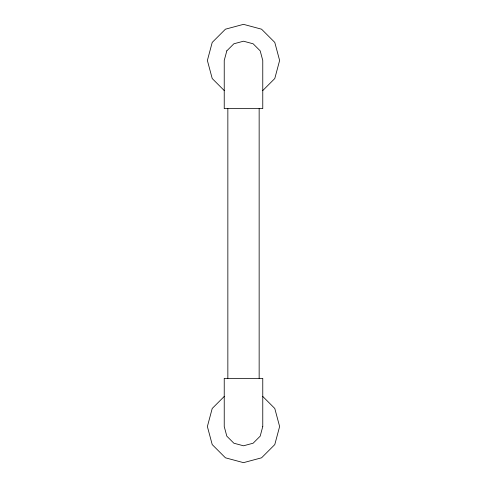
<?xml version="1.0" encoding="UTF-8"?>
<svg xmlns="http://www.w3.org/2000/svg" width="487" height="487" viewBox="0 0 487 487"><rect width="100%" height="100%" fill="white"/><g stroke="black" fill="none" stroke-linecap="round" stroke-linejoin="round"><path stroke-width="0.73" d="M262.767 90.552L274.784 78.535L279.623 60.473L274.784 42.412L261.562 29.19L243.5 24.35L225.438 29.19L212.216 42.412L207.377 60.473L212.216 78.535L224.233 90.552M224.233 396.448L212.216 408.465L207.377 426.527L212.216 444.588L225.438 457.81L243.5 462.65L261.562 457.81L274.784 444.588L279.623 426.527L274.784 408.465L262.767 396.448M259.151 108.638L259.151 378.362M227.849 108.638L227.849 378.362M226.814 50.843L224.233 60.473L224.233 108.638L262.767 108.638L262.767 60.473L260.186 50.843L253.13 43.787L243.5 41.206L233.87 43.787L226.814 50.843M262.767 426.527L260.186 436.157L253.13 443.213L243.5 445.794L233.87 443.213L226.814 436.157L224.233 426.527L224.233 378.362L262.767 378.362L262.767 426.527"/></g></svg>
